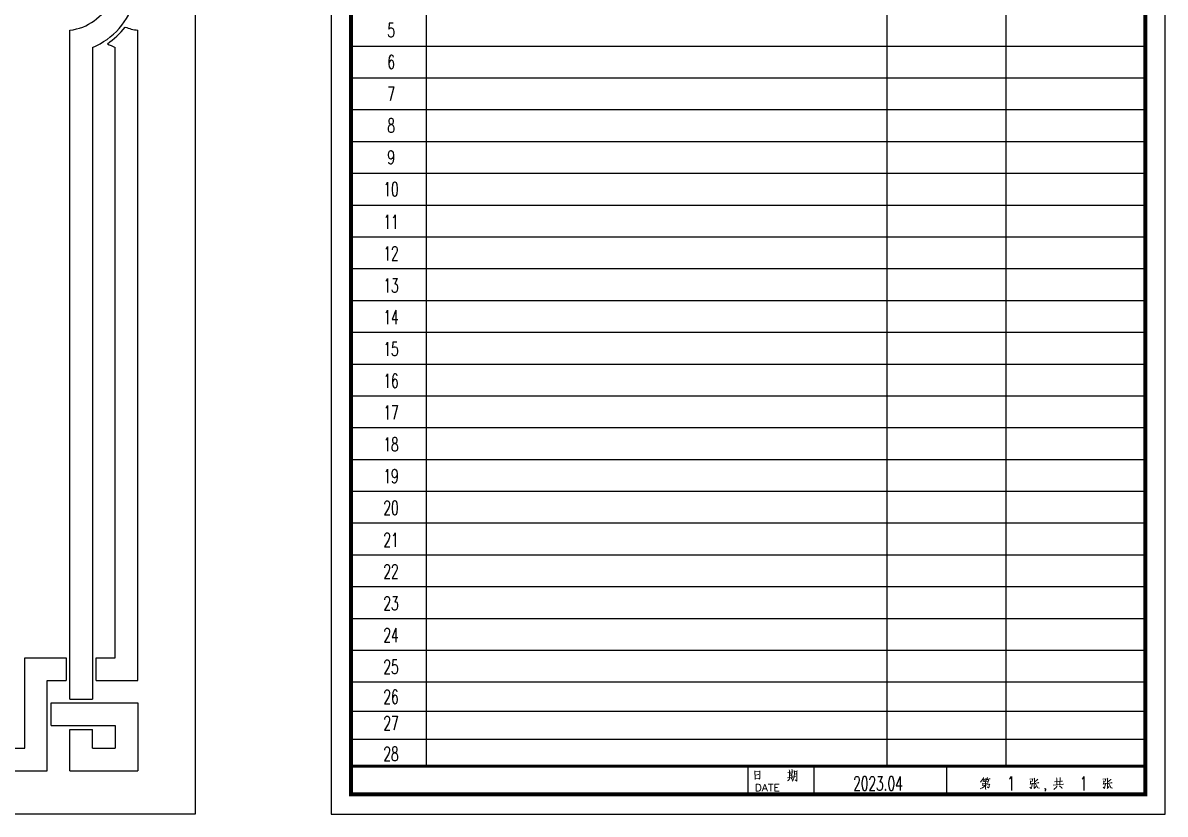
# Model space of a CAD drawing. Extents: x -809667 to 586099, y 3084146 to 3634412.
# Drawn here: x 380479.3 to 380623.1, y 3087090.5 to 3087190 of the extents above; entities that cross this region are included whole.
import ezdxf

# ---------------------------------------------------------------- set-up
doc = ezdxf.new("R2010")
doc.units = 0
doc.header["$LTSCALE"] = 0.5
doc.layers.add('PUB_TITLE', color=4, linetype='CONTINUOUS')
doc.layers.add('TEL_TEXT', color=7, linetype='CONTINUOUS')
doc.styles.add('_TEL_DIM', font='SIMPLEX', dxfattribs={"width": 0.8, "height": 3.5, "bigfont": 'HZTXT'})

msp = doc.modelspace()

# ---------------------------------------------------------------- linework, layer by layer
at = {"layer": 'PUB_TITLE'}
for p, q in [((380485.2, 3087104.925), (380485.2, 3087189.107)), ((380493.733, 3087107.295), (380493.733, 3087189.107)), ((380488.044, 3087186.934), (380488.044, 3087104.925)), ((380490.889, 3087110.139), (380490.889, 3087186.934)), ((380479.512, 3087110.139), (380484.726, 3087110.139)), ((380479.512, 3087098.762), (380479.512, 3087110.139)), ((380484.726, 3087110.139), (380484.726, 3087107.295)), ((380488.518, 3087107.295), (380488.518, 3087110.139)), ((380488.518, 3087110.139), (380490.889, 3087110.139)), ((380482.356, 3087107.295), (380484.726, 3087107.295)), ((380482.356, 3087095.918), (380482.356, 3087107.295)), ((380488.518, 3087107.295), (380493.733, 3087107.295)), ((380482.83, 3087101.606), (380482.83, 3087104.451)), ((380482.83, 3087104.451), (380493.733, 3087104.451)), ((380485.2, 3087104.925), (380488.044, 3087104.925)), ((380493.733, 3087104.451), (380493.733, 3087095.918)), ((380620.565, 3087104.967), (380620.565, 3087096.967)), ((380482.83, 3087101.606), (380490.889, 3087101.606)), ((380485.2, 3087095.918), (380485.2, 3087101.132)), ((380485.2, 3087101.132), (380488.044, 3087101.132)), ((380488.044, 3087098.762), (380488.044, 3087101.132)), ((380490.889, 3087101.606), (380490.889, 3087098.762)), ((380361.475, 3087098.762), (380479.512, 3087098.762)), ((380488.044, 3087098.762), (380490.889, 3087098.762)), ((380359.302, 3087095.918), (380482.356, 3087095.918)), ((380485.2, 3087095.918), (380493.733, 3087095.918))]:
    msp.add_line(p, q, dxfattribs=at)
for points in [[(380203.954, 3087090.467), (380203.954, 3087300.467), (380500.954, 3087300.467), (380500.954, 3087090.467)], [(380518.065, 3087090.467), (380623.065, 3087090.467), (380623.065, 3087238.967), (380518.065, 3087238.967)]]:
    msp.add_lwpolyline(points, close=True, dxfattribs=at)
at = {"layer": 'PUB_TITLE', "const_width": 0.5}
msp.add_lwpolyline([(380520.565, 3087092.967), (380620.565, 3087092.967), (380620.565, 3087226.467), (380520.565, 3087226.467)], close=True, dxfattribs=at)
at = {"layer": 'PUB_TITLE'}
for points in [[(380530.065, 3087096.499), (380530.065, 3087209.95)], [(380588.065, 3087096.499), (380588.065, 3087209.95)], [(380603.065, 3087096.499), (380603.065, 3087209.95)], [(380520.565, 3087187.103), (380620.565, 3087187.103)], [(380520.565, 3087183.103), (380620.565, 3087183.103)], [(380520.565, 3087179.103), (380620.565, 3087179.103)], [(380520.565, 3087175.103), (380620.565, 3087175.103)], [(380520.565, 3087171.103), (380620.565, 3087171.103)], [(380520.565, 3087167.103), (380620.565, 3087167.103)], [(380520.565, 3087163.103), (380620.565, 3087163.103)], [(380520.565, 3087159.103), (380620.565, 3087159.103)], [(380520.565, 3087155.103), (380620.565, 3087155.103)], [(380520.565, 3087151.103), (380620.565, 3087151.103)], [(380520.565, 3087147.103), (380620.565, 3087147.103)], [(380520.565, 3087143.103), (380620.565, 3087143.103)], [(380520.565, 3087139.103), (380620.565, 3087139.103)], [(380520.565, 3087135.103), (380620.565, 3087135.103)], [(380520.565, 3087131.103), (380620.565, 3087131.103)], [(380520.565, 3087127.103), (380620.565, 3087127.103)], [(380520.565, 3087123.103), (380620.565, 3087123.103)], [(380520.565, 3087119.103), (380620.565, 3087119.103)], [(380520.565, 3087115.103), (380620.565, 3087115.103)], [(380520.565, 3087111.103), (380620.565, 3087111.103)], [(380520.565, 3087107.103), (380620.565, 3087107.103)], [(380520.565, 3087103.444), (380620.565, 3087103.444)], [(380520.565, 3087099.91), (380620.565, 3087099.91)], [(380620.565, 3087096.499), (380520.565, 3087096.499)], [(380570.565, 3087092.967), (380570.565, 3087096.499)], [(380578.898, 3087092.967), (380578.898, 3087096.499)], [(380595.565, 3087092.967), (380595.565, 3087096.499)]]:
    msp.add_lwpolyline(points, dxfattribs=at)
at = {"layer": 'PUB_TITLE', "const_width": 0.35}
msp.add_lwpolyline([(380520.565, 3087096.499), (380620.565, 3087096.499)], dxfattribs=at)
at = {"layer": 'PUB_TITLE', "color": 140, "lineweight": 0}
for points in [[(380571.398, 3087095.931), (380571.421, 3087095.815), (380571.432, 3087095.556), (380571.447, 3087095.283), (380571.447, 3087095.249), (380571.447, 3087095.058), (380571.447, 3087094.81), (380571.447, 3087094.893), (380571.904, 3087094.964), (380571.998, 3087094.882), (380572.024, 3087094.986), (380572.024, 3087095.129), (380572.036, 3087095.403), (380572.047, 3087095.684), (380572.047, 3087095.92), (380572.058, 3087095.886), (380571.432, 3087095.804)], [(380571.447, 3087095.376), (380571.904, 3087095.448), (380571.859, 3087095.459), (380571.751, 3087095.414)], [(380575.564, 3087095.721), (380576.261, 3087095.793)], [(380575.755, 3087096.04), (380575.777, 3087095.969), (380575.777, 3087095.084)], [(380575.788, 3087095.519), (380576.002, 3087095.556)], [(380575.8, 3087095.32), (380575.991, 3087095.354)], [(380576.085, 3087096.111), (380576.107, 3087096.04), (380576.073, 3087095.118)], [(380576.355, 3087095.943), (380576.392, 3087095.815), (380576.392, 3087095.556), (380576.377, 3087095.271), (380576.355, 3087095.095), (380576.295, 3087094.904), (380576.227, 3087094.788), (380576.096, 3087094.612)], [(380576.392, 3087095.804), (380576.744, 3087095.86), (380576.711, 3087095.898), (380576.711, 3087095.53), (380576.711, 3087095.508), (380576.722, 3087094.975), (380576.711, 3087094.777), (380576.696, 3087094.657), (380576.685, 3087094.623), (380576.508, 3087094.777), (380576.673, 3087094.668)], [(380576.403, 3087095.508), (380576.602, 3087095.541)], [(380571.571, 3087094.24), (380571.571, 3087093.341)], [(380571.571, 3087094.24), (380571.871, 3087094.24), (380571.998, 3087094.199), (380572.084, 3087094.113), (380572.126, 3087094.027), (380572.171, 3087093.899), (380572.171, 3087093.686), (380572.126, 3087093.554), (380572.084, 3087093.472), (380571.998, 3087093.386), (380571.871, 3087093.341), (380571.571, 3087093.341)], [(380572.684, 3087094.24), (380572.339, 3087093.341)], [(380572.684, 3087094.24), (380573.025, 3087093.341)], [(380573.112, 3087094.24), (380573.711, 3087094.24)], [(380573.412, 3087094.24), (380573.412, 3087093.341)], [(380573.925, 3087094.24), (380573.925, 3087093.341)], [(380573.925, 3087094.24), (380574.48, 3087094.24)], [(380575.53, 3087095.046), (380576.261, 3087095.14), (380576.227, 3087095.151), (380576.178, 3087095.118)], [(380575.8, 3087094.975), (380575.788, 3087094.915), (380575.695, 3087094.799), (380575.612, 3087094.717), (380575.53, 3087094.657)], [(380575.991, 3087095.013), (380576.118, 3087094.87), (380576.118, 3087094.81), (380576.073, 3087094.915)], [(380576.377, 3087095.2), (380576.403, 3087095.2), (380576.591, 3087095.234)], [(380600.45, 3087094.15), (380600.367, 3087094.019), (380600.24, 3087093.899), (380600.086, 3087093.794), (380599.966, 3087093.723), (380599.873, 3087093.678), (380599.79, 3087093.652)], [(380600.191, 3087095.08), (380600.18, 3087095.009), (380600.064, 3087094.81), (380599.981, 3087094.69), (380599.91, 3087094.608), (380599.801, 3087094.503)], [(380600.098, 3087094.3), (380600.098, 3087094.102), (380600.075, 3087094.064), (380600.064, 3087094.09), (380600.619, 3087094.173), (380600.994, 3087094.207), (380600.96, 3087094.244), (380600.922, 3087094.102), (380600.9, 3087093.937), (380600.866, 3087093.828), (380600.829, 3087093.761), (380600.675, 3087093.914), (380600.84, 3087093.794)], [(380600.075, 3087094.81), (380600.487, 3087094.882), (380600.45, 3087094.893), (380600.382, 3087094.87)], [(380600.098, 3087094.514), (380600.806, 3087094.597), (380600.784, 3087094.608), (380600.757, 3087094.372), (380600.795, 3087094.372), (380600.098, 3087094.3), (380600.086, 3087094.36)], [(380600.18, 3087094.799), (380600.285, 3087094.679), (380600.3, 3087094.634)], [(380600.45, 3087094.537), (380600.465, 3087093.712), (380600.476, 3087093.581), (380600.45, 3087093.641), (380600.465, 3087093.746)], [(380600.701, 3087095.069), (380600.686, 3087095.024), (380600.592, 3087094.822), (380600.521, 3087094.728), (380600.465, 3087094.645)], [(380600.604, 3087094.822), (380601.054, 3087094.915), (380601.005, 3087094.915), (380600.922, 3087094.893)], [(380600.686, 3087094.833), (380600.84, 3087094.739), (380600.866, 3087094.679)], [(380606.025, 3087094.859), (380606.437, 3087094.893), (380606.403, 3087094.927), (380606.321, 3087094.608), (380606.366, 3087094.608), (380606.119, 3087094.574), (380606.107, 3087094.657), (380606.119, 3087094.552), (380606.096, 3087094.233), (380606.07, 3087094.267), (380606.377, 3087094.3), (380606.355, 3087094.349), (380606.343, 3087094.267), (380606.284, 3087093.914), (380606.25, 3087093.806), (380606.224, 3087093.734), (380606.201, 3087093.689), (380606.047, 3087093.854), (380606.201, 3087093.712), (380606.224, 3087093.734)], [(380606.437, 3087094.338), (380607.168, 3087094.42), (380607.112, 3087094.432), (380607.015, 3087094.409)], [(380606.591, 3087094.986), (380606.64, 3087094.942), (380606.613, 3087094.953), (380606.58, 3087093.746), (380606.557, 3087093.701), (380606.816, 3087093.937)], [(380607.026, 3087094.87), (380607.003, 3087094.833), (380606.602, 3087094.48)], [(380606.707, 3087094.36), (380607.041, 3087093.761), (380607.228, 3087093.734), (380607.041, 3087093.772), (380606.992, 3087093.843)], [(380608.987, 3087094.113), (380610.273, 3087094.218), (380610.216, 3087094.233), (380610.145, 3087094.207)], [(380609.47, 3087094.042), (380609.436, 3087093.959), (380609.294, 3087093.783), (380609.174, 3087093.689), (380609.047, 3087093.581)], [(380609.129, 3087094.514), (380610.145, 3087094.597), (380610.108, 3087094.608), (380610.025, 3087094.597)], [(380609.399, 3087095.035), (380609.436, 3087094.964), (380609.448, 3087094.162)], [(380609.778, 3087094.042), (380610.048, 3087093.794), (380610.108, 3087093.701)], [(380609.849, 3087095.069), (380609.8, 3087094.184)], [(380615.233, 3087094.859), (380615.645, 3087094.893), (380615.611, 3087094.927), (380615.529, 3087094.608), (380615.574, 3087094.608), (380615.326, 3087094.574), (380615.315, 3087094.657), (380615.326, 3087094.552), (380615.304, 3087094.233), (380615.281, 3087094.267), (380615.585, 3087094.3), (380615.562, 3087094.349), (380615.551, 3087094.267), (380615.491, 3087093.914), (380615.458, 3087093.806), (380615.431, 3087093.734), (380615.409, 3087093.689), (380615.255, 3087093.854), (380615.409, 3087093.712), (380615.431, 3087093.734)], [(380615.645, 3087094.338), (380616.376, 3087094.42), (380616.32, 3087094.432), (380616.222, 3087094.409)], [(380615.799, 3087094.986), (380615.847, 3087094.942), (380615.821, 3087094.953), (380615.787, 3087093.746), (380615.765, 3087093.701), (380616.024, 3087093.937)], [(380616.237, 3087094.87), (380616.211, 3087094.833), (380615.81, 3087094.48)], [(380615.919, 3087094.36), (380616.249, 3087093.761), (380616.436, 3087093.734), (380616.249, 3087093.772), (380616.2, 3087093.843)], [(380572.471, 3087093.641), (380572.898, 3087093.641)], [(380573.925, 3087093.813), (380574.266, 3087093.813)], [(380573.925, 3087093.341), (380574.48, 3087093.341)], [(380607.926, 3087093.371), (380607.971, 3087093.416), (380608.031, 3087093.524), (380608.031, 3087093.641), (380607.971, 3087093.701), (380607.914, 3087093.641), (380607.971, 3087093.581), (380608.031, 3087093.641)]]:
    msp.add_lwpolyline(points, dxfattribs=at)
at = {"layer": 'PUB_TITLE'}
for centre, radius, start, end in [((380484.489, 3087195.467), 9.244, 292.61986, 35.71156), ((380484.489, 3087195.467), 6.4, 276.37937, 34.54984), ((380484.489, 3087195.467), 9.718, 303.96267, 322.05654), ((380494.444, 3087195.467), 6.4, 249.02107, 263.62063), ((380494.444, 3087195.467), 9.244, 240.68429, 247.38014)]:
    msp.add_arc(centre, radius, start, end, dxfattribs=at)

# ---------------------------------------------------------------- texts
at = {"layer": 'TEL_TEXT', "style": '_TEL_DIM', "width": 0.64}
for s, p in [('5', (380525.157, 3087188.229)), ('6', (380525.157, 3087184.229)), ('7', (380525.157, 3087180.229)), ('8', (380525.157, 3087176.229)), ('9', (380525.157, 3087172.229)), ('10', (380524.659, 3087168.229)), ('11', (380524.659, 3087164.117)), ('12', (380524.659, 3087160.117)), ('13', (380524.659, 3087156.117)), ('14', (380524.659, 3087152.117)), ('15', (380524.659, 3087148.117)), ('16', (380524.659, 3087144.117)), ('17', (380524.659, 3087140.117)), ('18', (380524.659, 3087136.117)), ('19', (380524.659, 3087132.117)), ('20', (380524.659, 3087128.117)), ('21', (380524.659, 3087124.117)), ('22', (380524.659, 3087120.117)), ('23', (380524.659, 3087116.117)), ('24', (380524.659, 3087112.117)), ('25', (380524.659, 3087108.117)), ('26', (380524.659, 3087104.359)), ('27', (380524.659, 3087101.036)), ('28', (380524.659, 3087097.165)), ('2023.04', (380583.797, 3087093.455)), ('1', (380603.184, 3087093.455)), ('1', (380612.316, 3087093.455))]:
    msp.add_text(s, height=1.75, dxfattribs=at).set_placement(p)

doc.saveas('drawing.dxf')
